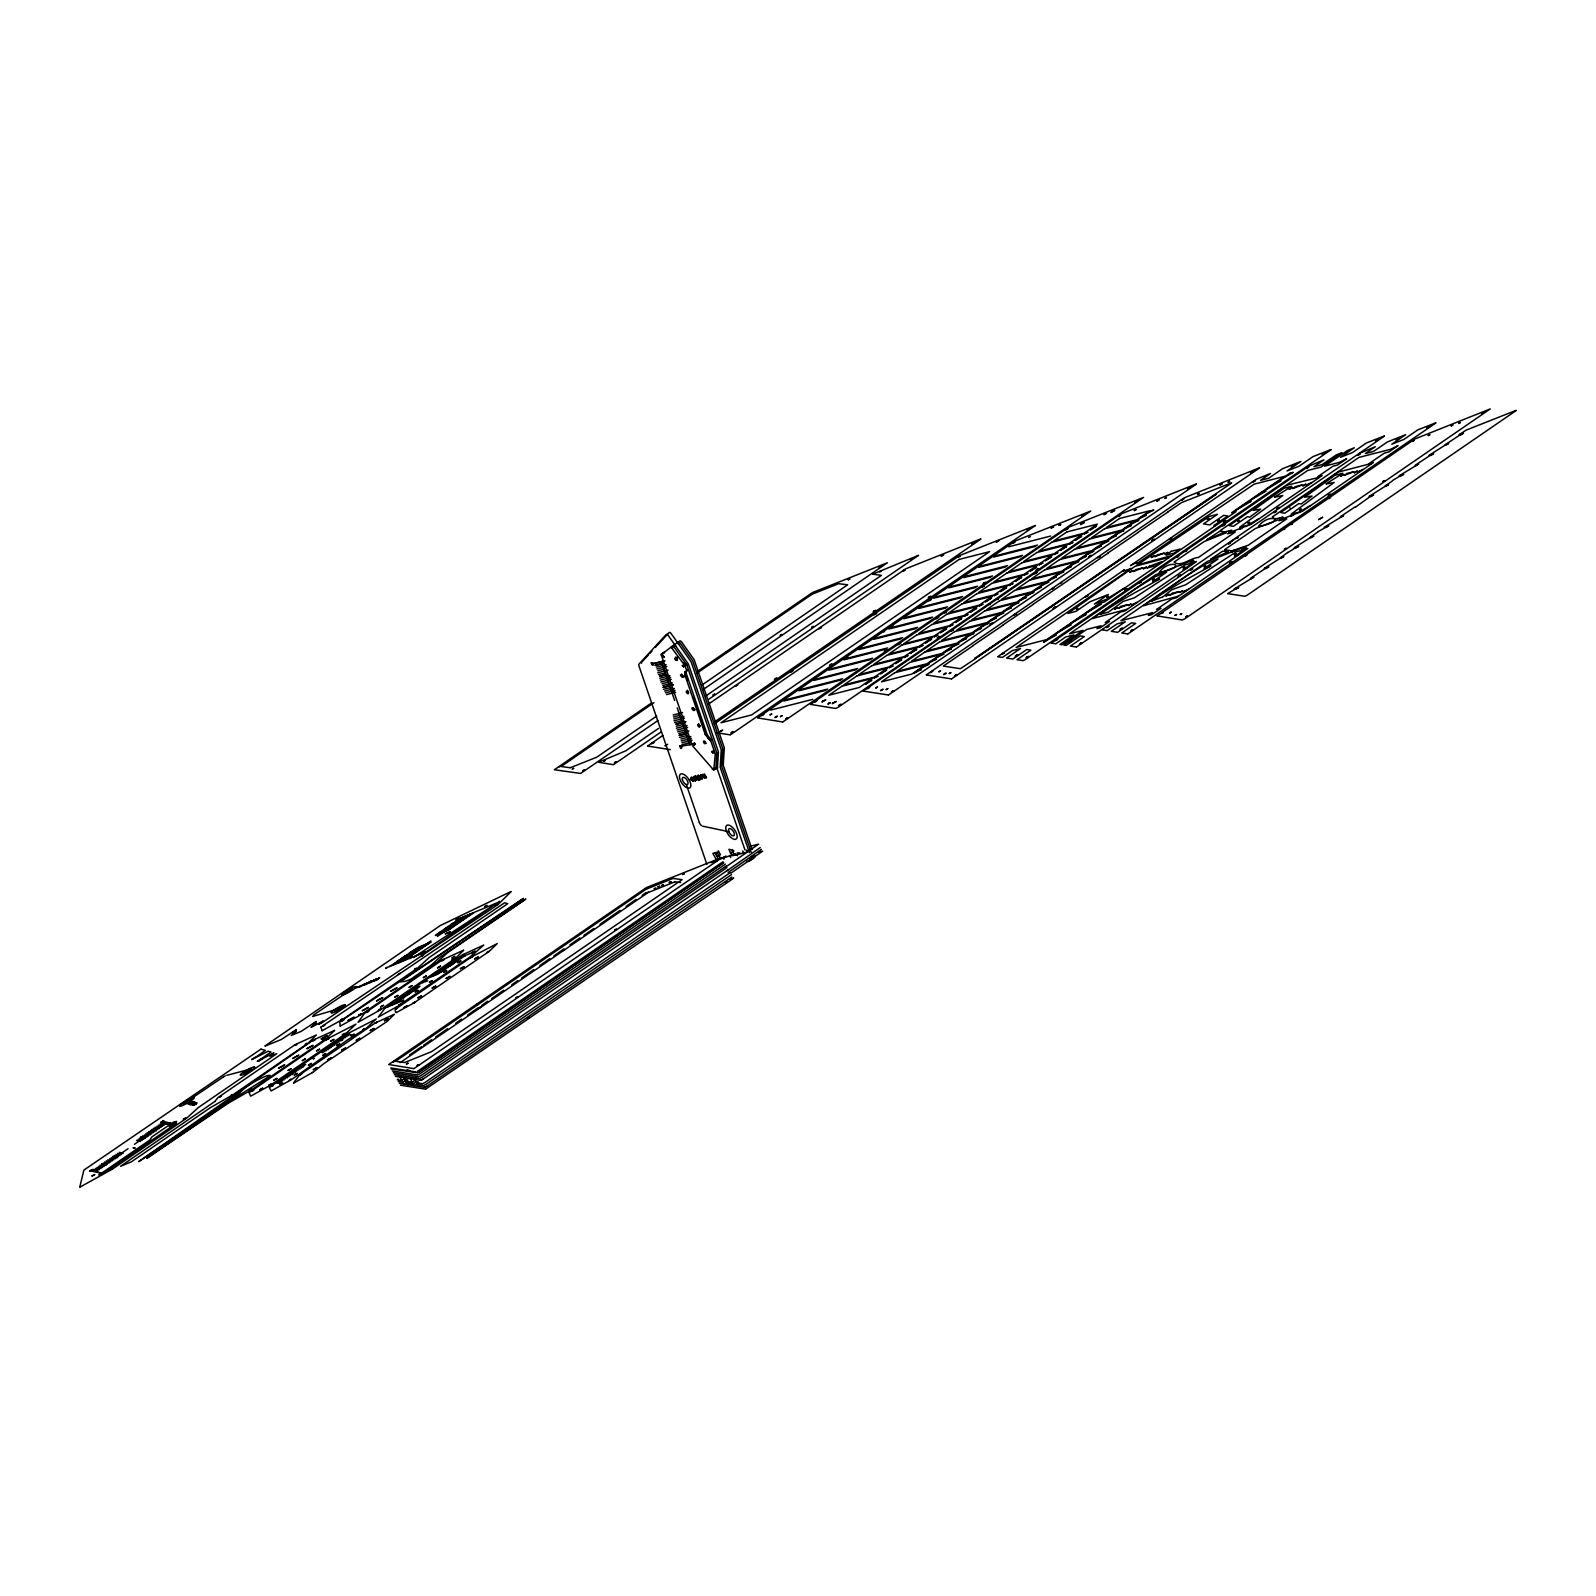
<?xml version="1.0" encoding="UTF-8"?>
<svg xmlns="http://www.w3.org/2000/svg" width="1596" height="1596" viewBox="0 0 1596 1596"><rect width="100%" height="100%" fill="white"/><g stroke="black" fill="none" stroke-linecap="round" stroke-linejoin="round"><path stroke-width="1.5" d="M651.906 663.218L652.964 664.754L652.106 663.158M715.247 754.25L713.791 770.13L692.704 746.05M718.4 752.095L717.362 768.933A2.095 0.998 55.5 0 0 717.502 769.731L744.973 849.97M714.13 768.494A2.095 0.998 55.5 0 0 715.846 768.434L716.863 753.172M676.564 658.968C672.036 655.358 677.223 665.332 677.522 657.073M714.29 769.631L712.315 769.212M686.779 670.938L684.923 671.956L684.903 675.008L705.173 734.26L710.858 741.103L715.168 753.711M976.054 658.29L960.453 668.704L943.336 666.091L973.161 645.662M1143.773 605.562L1188.142 574.939L1205.898 563.847L1217.987 559.039L1204.022 568.635L1210.985 565.862C1190.995 577.273 1170.367 587.528 1151.454 601.173L1162.307 597.084M1216.252 494.221L977.59 656.973L1216.212 494.142M79.8 1187.005L83.87 1170.107L260.926 1049.151M705.512 777.172L706.549 777.711L704.375 773.9L703.856 774.878M1190.257 562.889L1193.03 560.555M1241.628 549.762L1244.421 547.448M367 983.355L371.289 981.041L368.377 983.156M1277.738 519.977L1255.334 528.535L1224.691 549.623M697.871 776.773L698.23 774.998L700.405 778.808L698.011 775.696M700.724 775.137C702.519 773.462 705.153 782 700.564 775.058M92.688 1169.549L89.595 1171.304L92.628 1169.449M160.677 1122.427L163.829 1120.711L160.797 1122.507M675.826 646.141A2.095 0.998 55.5 0 0 673.831 645.043L661.203 654.639L692.066 744.913M403.469 1007.774L407.299 1005.699L403.569 1007.854M421.504 995.984L417.713 997.979L421.464 995.864M435.728 986.228L431.957 988.203L435.688 986.109M731.547 874.568L426.052 1084.302L423.519 1085.519L417.474 1084.582L419.209 1083.385M313.295 1069.639L317.105 1067.505L313.335 1069.719M341.763 1050.128L345.554 1047.974M345.554 1048.093L341.823 1050.208M359.778 1038.338L356.108 1040.452L359.778 1038.218M334.522 1030.437L313.095 1040.153L138.692 1161.649L239.999 1092.901C242.752 1087.475 268.567 1072.871 270.163 1075.684L232.198 1099.724L146.772 1158.337L228.188 1103.255L251.769 1089.689L326.362 1038.517L334.542 1030.398M394.232 1014.398L387.07 1021.48L323.968 1063.535L313.255 1072.133L293.604 1083.165M463.558 950.318L455.937 957.959M680.375 746.389L681.452 747.207M661.442 653.742L661.323 655.078M395.369 1076.342L420.506 1080.332L422.8 1079.315L727.796 870.079M399.339 1083.325L424.476 1087.315L426.79 1086.297L731.786 877.062M1253.698 577.273L1250.745 578.989M1268.72 566.959L1265.768 568.695M1283.683 556.705L1280.81 558.4M1313.668 536.136L1310.735 537.852M1328.65 525.862L1325.777 527.558M1388.52 484.825L1385.627 486.441M1403.602 474.411L1400.709 476.147M1418.585 464.157L1415.692 465.852M1433.567 453.882L1430.694 455.578M1448.55 443.588L1445.637 445.304M872.932 574.101L918.618 555.288M259.649 1089.849L262.622 1088.133M262.662 1088.273L259.709 1089.928M273.874 1080.093L276.846 1078.377M276.886 1078.497L273.933 1080.173M288.098 1070.318L291.071 1068.622M291.031 1068.861L288.218 1070.417M294.163 1074.906L297.215 1073.29L294.342 1074.986M302.322 1060.562L305.295 1058.846M305.355 1058.946L302.442 1060.642M308.387 1065.15L311.38 1063.435M316.547 1050.806L319.599 1049.17M311.42 1063.554L308.567 1065.21M330.771 1041.051L333.823 1039.415M325.644 1053.799L322.731 1055.475L325.604 1053.679M380.606 1006.857L383.658 1005.221L380.726 1006.936M394.83 997.081L397.823 995.385M397.883 995.465L394.95 997.181M409.075 987.326L412.047 985.61M412.107 985.71L409.254 987.405M423.299 977.57L426.272 975.854M426.312 975.994L423.419 977.65M429.364 982.158L432.416 980.523L429.543 982.218M437.523 967.814L440.496 966.099M440.556 966.179L437.643 967.894M443.588 972.383L446.561 970.687M446.621 970.807L443.708 972.463M454.76 956.463L451.868 958.139L454.72 956.343M457.892 962.707L460.785 960.912M460.845 961.051L457.932 962.707M475.069 951.276L472.077 952.832L475.029 951.156M648.475 892.004L647.178 892.663M733.422 855.416L734.918 854.299M1129.749 572.226L1132.801 570.61M1114.607 609.074L1117.639 607.458L1114.786 609.153M1151.295 557.443L1154.327 555.827L1151.474 557.523M1302.815 485.802L1305.787 484.087M1305.727 484.326L1302.935 485.882M1340.62 476.147L1343.652 474.531L1340.72 476.246M1354.186 472.695L1357.218 471.059M647.657 745.99L662.819 735.417M863.217 690.968L1121.03 513.952L1196.322 483.927M926.338 674.869L1184.152 497.852L1259.444 467.828M997.859 656.614L1124.202 569.892M1051.265 642.989L1308.939 466.052L1323.942 459.848L1313.947 466.69L1322.067 464.616L1336.012 455.06L1341.997 452.685L1321.029 467.069L1307.583 470.501L1221.06 530.012M1228.262 551.837L1210.825 559.378M1227.823 593.552L1235.583 588.904M1272.431 516.905L1358.954 457.394L1390.515 449.334L1398.036 445.623L1388.819 451.947L1384.41 453.084L1369.089 463.578L1373.518 462.461L1302.456 511.199L1280.87 519.478M693.562 780.803L691.567 777.392L691.607 779.028M973.181 645.462L1003.146 625.093M1003.166 624.894L1033.111 604.525M1033.131 604.325L1108.063 553.114M1108.083 552.914L1138.048 532.545M1138.048 532.346L1168.013 511.977M1168.033 511.777L1181.459 502.64L1231.533 482.83M1287.653 552.695L1295.533 547.767M1317.678 531.887L1328.61 525.742M1317.638 532.126L1310.316 537.273L1313.608 536.017M1392.63 480.436L1400.45 475.788M683.906 664.295L685.203 664.774M192.537 1104.771L193.874 1103.794M1229.359 532.426C1237.179 526.181 1223.254 535.318 1221.1 530.131M1274.765 497.134L1282.805 495.538L1239.693 527.318L1247.813 525.244L1259.084 518.6M1280.73 519.318C1288.431 513.174 1274.725 522.111 1272.491 517.024M1326.136 484.027L1334.176 482.431L1291.064 514.211L1299.184 512.136L1310.456 505.493M363.828 984.572L362.472 985.49M358.721 986.567L357.584 987.485L361.135 985.63M265.096 1045.879L440.257 925.58L510.86 891.585M391.279 1069.061L417.514 1072.731M249.116 1092.582L327.02 1039.016L356.008 1024.073L345.953 1033.47L270.961 1084.921L250.652 1096.173L249.096 1092.681M269.425 1087.395L347.31 1033.829L376.317 1018.906L366.222 1028.323L347.689 1039.794L291.31 1079.714L271.081 1090.946L269.385 1087.494M320.976 1027.046L504.595 902.777L507.688 903.675L429.204 957.52L417.753 967.974L343.14 1019.186L322.133 1030.717M214.862 1101.44L217.894 1097.649L295.041 1044.722L316.387 1034.966L308.267 1043.106L233.535 1094.377L209.994 1107.903L131.411 1161.828L120.558 1166.277L214.822 1101.499M293.504 1082.986L299.689 1074.846L375.26 1022.996L394.232 1014.298M364.447 1013.44L358.023 1022.318L380.666 1009.67L455.917 957.979M721.871 857.69L413.963 1068.602M725.382 864.134L419.808 1073.829L417.534 1074.926L392.337 1070.996M726.479 865.85L420.746 1075.704L418.551 1076.721L393.374 1072.811L394.112 1071.993M980.742 539.209L714.39 722.03M733.562 878.239L425.673 1089.11M1196.382 484.127L888.493 694.998M1159.334 572.326C1169.19 557.922 1190.776 566.281 1159.454 572.485M1231.593 483.029L974.777 658.33L976.014 658.21M1259.503 468.007L951.615 678.879M1207.075 539.568L1219.743 531.288M1210.706 559.218L1222.596 551.199L1228.222 551.697M1258.466 526.461C1268.261 512.256 1289.867 520.077 1258.586 526.62M1331.064 449.733L1025.29 659.607L1023.056 660.644L1017.011 659.707L1030.896 650.19L1026.767 649.512L1012.861 659.048L1006.577 658.071L1020.502 648.515L1012.403 650.57L1002.428 657.432L997.919 656.714M1384.43 436.127L1076.502 647.018M1435.802 423.02L1127.913 633.891M1516.14 410.571L1247.274 595.148L1244.92 596.286L1227.863 593.652M231.28 1094.976L233.076 1094.676M294.861 1045.36L296.776 1044.383L295.001 1045.44M271.5 1086.377L273.355 1085.3L271.599 1086.457M306.851 1043.465L305.215 1044.462L306.831 1043.365M323.05 1026.028L324.906 1024.971L323.19 1026.088M290.951 1079.395L289.255 1080.312L291.051 1079.155M340.726 1019.884L342.601 1018.807M299.849 1074.826L301.764 1073.849L299.988 1074.886M319.559 1049.23L316.666 1050.886M342.621 1018.926L340.886 1019.944M346.751 1034.727L348.606 1033.669L346.851 1034.807M398.302 974.398L400.157 973.321L398.362 974.478M387.07 1007.076L388.925 1006.019L387.13 1007.156M416.317 968.373L414.481 969.41L416.337 968.333M398.761 1005.061L400.616 1003.984M400.656 1004.103L471.199 956.184M413.105 1003.106L414.96 1002.049M414.92 1002.228L489.134 951.415M462.341 955.445L464.197 954.368M464.256 954.448L462.441 955.505M472.436 954.488L474.291 953.43M470.68 957.62L472.596 956.642L470.82 957.68M474.251 953.63L472.536 954.568M1132.781 570.65L1129.868 572.306M1180.641 564.705L1182.496 563.647M1182.536 563.767L1180.781 564.785M1230.277 531.009L1228.541 531.787L1230.317 530.969M1240.232 529.034L1241.947 527.997L1240.132 529.054M1357.159 471.159L1354.306 472.775M1287.753 552.376L1280.351 557.842L1283.643 556.585M196.547 1103.435L195.67 1103.993L196.807 1103.075M196.308 1103.714L193.056 1105.21L196.009 1103.335M510.939 891.805L498.112 904.473L321.414 1023.096L318.621 1024.233L323.29 1021.021L311.04 1027.325L316.128 1023.116L312.417 1024.652L316.267 1021.44L301.145 1031.395L291.23 1035.445L296.317 1031.235L292.607 1032.752L296.477 1029.54L281.335 1039.495L265.195 1046.038M390.781 1067.923L415.938 1071.953M191.181 1102.237L192.258 1101.779L188.168 1104.312L189.445 1104.093M193.355 1104.871L195.33 1103.634M572.106 769.172L573.842 768.314L572.864 768.614M333.764 1039.515L330.891 1041.131M582.859 770.728L584.615 769.87L583.019 770.808M642.35 709.781L644.026 708.824M603.727 761.212L605.303 760.155M605.363 760.275L603.847 761.192M614.38 762.689L616.136 761.831M726.04 652.365L727.736 651.387M727.676 651.607L726.16 652.445M713.073 694.958L714.769 694.001L713.193 695.058M848.214 579.727L849.97 578.869L848.374 579.807M406.441 1063.953L408.197 1063.096L406.561 1064.033M811.785 627.248L813.461 626.29M813.401 626.51L811.885 627.348M476.685 1004.562L478.381 1003.605M478.441 1003.704L476.805 1004.662M880.673 566.76L879.077 567.677L880.633 566.62M479.877 1007.754L478.102 1008.532L479.139 1007.874M879.735 571.687L881.491 570.829L879.895 571.767M562.031 946.388L560.615 947.206L562.071 946.169M516.027 997.879L517.583 996.822M517.623 996.961L516.067 997.859M563.867 950.139C567.039 948.104 559.937 951.376 563.986 950.059M780.444 716.544L782.12 715.587M782.18 715.686L780.544 716.644M527.618 1018.308L529.014 1017.43M529.333 1017.49L527.777 1018.388M883.605 631.856L884.483 631.557M892.902 625.752L892.364 626.151M616.335 929.251L614.6 930.069L616.355 929.211M713.312 862.359L714.988 861.401M714.928 861.621L713.412 862.458M875.725 687.896L877.481 687.038M886.119 689.572L887.795 688.614M887.735 688.834L886.279 689.652M1028.602 537.473L1030.338 536.615M725.522 882.807L726.699 881.91M949.241 673.472L950.997 672.614L949.341 673.552M1052.402 588.764L1053.859 588.046L1052.582 588.824M1060.283 583.378L1061.739 582.66M1134.277 510.521L1135.953 509.543M1135.913 509.762L1134.397 510.6M1166.457 497.593L1164.841 498.511L1166.417 497.453M1076.362 609.353L1077.938 608.295M1199.115 493.583L1197.399 494.401L1199.155 493.543M1229.578 481.473L1227.982 482.391L1229.538 481.334M1207.314 519.338L1209.07 518.481L1207.434 519.438M1152.512 579.927L1154.247 579.049M1177.329 556.884L1178.786 556.166L1177.509 556.944M1185.21 551.478L1186.666 550.78M1217.708 521.014L1219.384 520.057M1219.424 520.196L1217.828 521.114M1184.691 566.999L1183.075 567.917L1184.651 566.859M1237.678 521.473L1239.374 520.515M1239.414 520.655L1238.376 520.974M1161.449 613.383L1163.205 612.525L1161.549 613.482M1205.618 565.942L1204.042 566.879L1205.559 565.842M1228.701 543.777L1235.324 538.69M1230.137 543.099L1228.88 543.837M1169.668 612.884L1171.424 612.026L1169.788 612.984M1237.898 537.593L1236.681 538.451L1238.037 537.653M1174.915 615.338L1176.651 614.48L1175.015 615.418M1234.326 554.71L1236.082 553.852M1180.043 614.56L1181.798 613.702L1180.741 614.061M1187.344 615.936L1185.708 616.854L1187.424 616.036M1245.159 555.947L1246.895 555.089L1245.219 556.066M1299.443 510.042L1301.119 509.084M1301.159 509.204L1299.603 510.122M1283.942 529.653L1284.68 529.154M1291.084 524.466L1292.541 523.747L1291.264 524.525M1328.929 498.63L1330.605 497.673M1284.361 549.184L1286.057 548.206M1285.997 548.425L1284.541 549.263M1412.56 441.095L1414.315 440.237L1412.679 441.194M1428.201 435.509L1429.956 434.651L1428.28 435.608M1452.779 425.035L1451.143 425.992L1452.699 424.935M1458.664 423.399L1460.36 422.441L1458.824 423.479M1481.846 413.843L1483.442 412.785M1483.482 412.925L1481.886 413.843M648.555 654.839L641.692 662.28A2.095 0.998 55.5 0 0 641.552 663.158M649.692 653.602L651.966 651.128M655.397 647.397L669.083 632.535A2.095 0.998 55.5 0 1 671.138 633.572L690.769 661.283A2.095 0.998 55.5 0 1 691.287 662.3L721.093 749.382A2.095 0.998 55.5 0 1 721.232 750.18L720.215 766.978A2.095 0.998 55.5 0 0 720.355 767.776L749.382 852.603M364.486 1013.38L442.331 959.894L463.558 950.219M1392.45 480.855L1385.268 485.842L1388.56 484.605M90.373 1170.726L91.81 1169.908M162.972 1121.23C190.443 1128.272 155.231 1122.666 162.932 1121.27M135.381 1147.943L134.104 1148.462M458.092 918.777L456.855 919.256L458.91 918.179L455.877 920.014L496.017 903.296M1154.187 579.129L1152.611 580.006M489.194 951.356L497.254 943.595L471.658 956.862L396.007 1008.772C399.06 1008.173 392.516 1008.672 396.147 1012.562M471.319 956.124L483.807 945.032L462.321 954.927L385.235 1007.814L378.272 1017.091L400.536 1004.742M193.415 1104.871L195.131 1103.754M616.016 761.93L614.54 762.768M877.401 687.118L875.885 687.976M1122.646 571.149L1124.302 569.991M1235.962 553.972L1234.506 554.79M1318.635 519.518L1322.585 517.244M1322.585 517.383L1318.675 519.618M360.856 985.909L360.038 986.488M377.853 978.947L378.452 978.368M359.599 986.647L363.928 984.333M361.654 985.69L362.871 985.071M367.439 983.774L363.01 985.37L365.045 983.695M363.17 985.291L365.304 983.814M367.06 983.116L365.763 984.453M370.352 981.939L371.389 981.48L369.614 982.877L372.666 981.001M373.963 980.104L371.948 981.72L373.604 980.682M373.883 980.383L375 979.525L373.883 980.124M374.322 980.842L377.394 978.767L376.177 979.585M379.329 977.929L376.556 979.944L379.668 977.71L378.312 978.468M424.895 952.094L386.831 967.675C386.99 966.937 383.818 969.869 386.93 967.435M402.611 1001.071C406.681 997.879 397.843 1003.565 402.491 1000.812L384.955 1008.034M473.513 952.114L455.957 959.296M488.496 951.775L486.82 952.513L488.655 951.495M91.71 1170.147L102.224 1173.479L90.513 1170.826M479.857 1007.475L481.014 1006.737L479.598 1007.635M398.102 1078.976L397.304 1079.774L401.853 1080.492L405.584 1077.918M562.311 950.498L563.587 950.318M1319.274 477.304L1286.715 485.264L1229.319 525.643L1233.429 526.301L1247.414 516.725L1249.788 517.104L1260.68 509.164L1253.219 510.361L1284.022 488.236L1291.842 486.241L1274.965 496.835M335.579 1009.729C329.953 1015.674 352.377 1000.413 335.639 1009.689L312.577 1016.492M399.14 1080.771L398.322 1081.569L402.87 1082.288L406.621 1079.734M675.527 643.906L679.736 640.994A2.095 0.998 55.5 0 1 681.711 642.111L693.821 659.188A2.095 0.998 55.5 0 1 694.34 660.205L724.145 747.287A2.095 0.998 55.5 0 1 724.285 748.085L723.267 764.883A2.095 0.998 55.5 0 0 723.387 765.681L752.135 849.631M427.668 980.802L426.79 981.241M1167.753 558.301L1168.531 557.483L1135.155 566.261L1067.884 613.423L1076.003 611.348L1089.968 601.772L1108.322 594.47L1094.357 604.066L1106.447 599.258L1124.202 588.166M1370.505 464.296L1371.283 463.478L1338.106 472.137L1280.69 512.535L1284.82 513.194L1298.785 503.618L1301.159 503.997L1312.072 496.037L1304.59 497.254L1335.014 475.229L1342.835 473.234L1326.336 483.728M1103.435 629.163L1102.656 629.841L1107.185 630.679L1117.16 623.837L1125.28 621.762L1111.335 631.338L1117.639 632.315L1131.544 622.779L1135.674 623.438L1121.788 632.974L1127.754 633.911M195.949 1103.913L194.054 1104.991L194.991 1104.532M651.627 702.898L554.351 769.751L580.585 773.442L657.851 720.614M696.794 671.896L812.564 592.515L887.436 562.75L702.819 689.771M653.961 702.679L561.134 766.499L570.091 767.736M696.913 673.213L812.085 594.231L838.538 583.697L847.656 584.774L701.721 685.203M656.714 716.085L596.764 757.182L570.351 767.696M658.51 728.434L625.832 750.798L598.66 762.25L613.383 764.703M706.09 695.776L881.411 575.358L873.012 574.221M613.762 764.444L661.343 731.806M708.923 699.168L918.279 555.528M707.986 704.435L905.59 568.874L980.762 538.929M666.19 744.674L664.973 745.831L667.707 744.275M714.41 723.786L959.575 555.568L1035.505 525.443M190.622 1099.824L183.221 1103.993L223.221 1077.041M313.295 1015.196L352.576 988.702L345.853 992.892M355.09 988.263L357.704 987.166M161.256 1122.886L165.705 1124.222M390.142 965.839L406.042 959.316M93.566 1169.429L97.915 1170.726M95.461 1168.432L99.531 1169.609M96.957 1167.394L101.107 1168.531M99.93 1165.18L104.259 1166.377M104.698 1161.948L108.987 1163.125M106.274 1160.871L110.563 1162.048M107.79 1159.773L112.079 1161.01M109.625 1158.716L113.715 1159.893M114.154 1155.464L118.423 1156.641M139.55 1138.108L143.72 1139.305M142.523 1135.893L146.852 1137.15M144.278 1134.916L148.428 1136.053M145.815 1133.778L149.964 1135.015M147.131 1132.661L151.58 1133.898M148.747 1131.604L153.156 1132.821M150.323 1130.527L154.732 1131.744M153.515 1128.332L157.884 1129.589M155.012 1127.275L159.46 1128.492M156.887 1126.277L161.036 1127.414M158.343 1125.16L162.612 1126.337M159.979 1124.063L164.189 1125.26M392.816 964.323L407.559 958.278M394.312 963.266L409.194 957.161M396.387 961.969L410.771 956.084M396.885 961.331L412.287 955.026M398.561 960.194L413.923 953.909M400.875 958.817L415.499 952.832M401.673 958.079L417.075 951.755M403.329 956.942L418.631 950.677M404.666 955.964L420.207 949.6M406.98 954.588L421.783 948.523M408.895 953.351L423.319 947.465M409.613 952.652L424.935 946.348M411.189 951.555L426.511 945.271M413.424 950.219L428.027 944.234M438.441 932.982L453.364 926.857M440.057 931.865L454.9 925.8M443.688 929.53L458.092 923.605M444.526 928.752L459.608 922.568M446.262 927.595L461.184 921.49M447.838 926.518L462.82 920.373M451.01 924.323L465.912 918.239M452.486 923.286L467.528 917.121M456.257 920.872L470.68 914.967M457.853 919.795L472.256 913.89M458.331 919.156L473.793 912.852M98.673 1166.337L102.643 1167.474M103.361 1163.045L107.411 1164.202M111.241 1157.698L115.291 1158.816M115.91 1154.447L119.999 1155.564M117.585 1153.389L121.535 1154.526M119.361 1152.312L123.151 1153.409M136.598 1140.382L140.508 1141.499M138.074 1139.225L142.144 1140.382M415.339 949.002L429.663 943.116M417.454 947.685L431.239 942.039M435.309 935.555L448.636 930.089M437.583 933.76L451.748 927.974M442.391 930.488L456.456 924.722M450.132 925.141L464.336 919.316M455.079 921.81L469.064 916.084M730.669 734.619L1035.186 525.683M94.822 1171.444L128.039 1148.701M134.403 1144.332L166.004 1122.646M399.239 962.568L430.86 940.882M470.581 913.69L437.424 936.433M280.198 1080.312L282.512 1080.971M281.714 1079.255L284.068 1079.933M283.35 1078.158L285.564 1078.776M284.926 1077.061L287.4 1077.819M286.442 1076.023L288.996 1076.702M288.078 1074.906L290.352 1075.564M291.17 1072.791L293.704 1073.45M292.786 1071.674L295.32 1072.392M294.322 1070.617L296.696 1071.255M295.898 1069.539L298.193 1070.158M297.514 1068.422L299.988 1069.14M299.05 1067.385L301.564 1068.063M302.243 1065.19L304.437 1065.809M303.759 1064.133L305.794 1064.732M321.175 1052.203L323.09 1052.742M322.751 1051.126L324.866 1051.684M324.327 1050.028L326.542 1050.627M325.903 1048.951L328.297 1049.589M327.479 1047.874L329.873 1048.512M330.611 1045.719L332.886 1046.318M332.187 1044.642L334.661 1045.3M333.823 1043.525L336.197 1044.203M335.34 1042.467L337.773 1043.126M336.916 1041.39L339.09 1042.008M338.551 1040.273L340.926 1040.971M341.644 1038.158L343.739 1038.757M343.26 1037.041L345.494 1037.679M391.279 1004.103L399.14 1000.892M392.915 1002.986L400.297 999.954M394.431 1001.929L402.95 998.438M396.007 1000.852L404.426 997.4M397.623 999.734L405.204 996.662M399.16 998.697L407.539 995.246M400.736 997.62L409.055 994.208M402.312 996.542L410.81 993.051M403.868 995.445L411.688 992.233M405.444 994.368L412.985 991.276M407.02 993.291L415.319 989.899M408.596 992.213L416.935 988.782M410.172 991.136L417.813 988.004M411.748 990.059L419.03 987.066M413.384 988.941L420.067 986.208M430.74 977.031L437.922 974.079M432.356 975.914L439.997 972.802M435.449 973.779L444.187 970.208M437.085 972.682L445.723 969.151M438.601 971.625L446.481 968.413M440.177 970.548L448.336 967.216M441.813 969.43L450.71 965.78M443.329 968.393L452.107 964.782M444.905 967.316L453.643 963.725M446.521 966.198L454.561 962.907M448.057 965.141L456.855 961.53M449.633 964.064L458.551 960.413M451.249 962.947L459.03 959.775M452.785 961.909L461.084 958.498M454.341 960.832L462.521 957.48M455.977 959.715L465.174 955.964M345.015 1036.004L347.01 1036.622M347.17 1035.146L348.926 1035.605M390.98 1005.081L396.985 1002.627M409.534 1054.976L421.563 1046.737M423.558 1045.36L431.519 1039.734M435.588 1037.101L447.558 1028.722M455.638 1023.335L461.583 1019.106M467.668 1015.096L477.623 1008.093M481.713 1005.46L487.658 1001.211M491.728 998.577L503.698 990.218M511.777 984.832L517.722 980.582M521.812 977.949L533.762 969.57M539.847 965.56L549.802 958.578M553.892 955.944L563.847 948.942M569.932 944.932L579.887 937.929M583.956 935.296L593.991 928.433M599.996 924.303L619.986 910.418M626.071 906.408L636.026 899.426M642.111 895.416L646.041 892.543M400.157 1062.637L647.836 892.703L674.809 881.85M710.878 862.698L717.502 859.665M401.175 1076.263L399.938 1077.12L403.908 1084.103L407.658 1081.529M751.337 848.493L745.811 852.444L734.36 855.356L731.866 849.97L728.973 849.291L730.529 853.062L733.881 850.987M732.963 854.498L730.13 856.434L730.729 857.511M723.028 861.72L418.471 1070.677M717.242 861.102L712.853 853.401L717.083 852.324L720.794 858.828L735.517 853.84M407.738 1079.953L406.002 1081.15L412.287 1082.128L415.778 1079.734M419.269 1071.973L723.786 862.618L419.07 1071.854M412.107 1077.559L410.372 1078.756L414.361 1085.739L417.833 1083.345M739.766 852.763L736.913 854.718L737.512 855.775M416.257 1078.218L414.521 1079.395L418.511 1086.377M409.793 1083.564L408.057 1084.741L404.087 1077.779M725.183 867.346L758.659 844.184L750.459 846.179M416.795 1081.549L413.324 1083.923L407.02 1082.946M418.172 1081.589L416.436 1082.766L422.481 1083.704L425.015 1082.487L730.13 872.693M727.118 870.718L760.275 847.536M728.135 872.533L761.472 849.311M749.442 859.187L751.656 857.67M752.394 857.172L754.589 855.655M730.988 873.092L762.649 851.167L758.379 852.144M753.891 854.818L754.788 857.391L748.883 861.441L746.748 861.241M1162.686 597.004L1171.943 589.662L1185.748 584.735L1236.341 551.757L1244.461 549.682L1234.486 556.525L1238.257 555.029M1324.181 527.279L1343.652 515.528L1340.76 517.284M1250.366 578.39L1265.548 568.336M1340.301 516.705L1355.483 506.65M1415.233 465.274L1430.435 455.219M245.604 1071.455L243.829 1073.19L251.151 1068.921L226.792 1075.325M990.378 604.445L989.7 604.545M1171.604 555.647L1137.19 564.944L1209.329 516.386L1217.449 514.311L1203.484 523.887L1209.728 524.904L1223.713 515.328L1227.823 515.987L1213.858 525.563L1215.155 525.782M1126.816 609.353L1092.482 618.51L1136.771 588.046L1154.507 576.954L1166.616 572.146L1152.651 581.742L1159.614 578.969C1139.763 590.36 1119.155 600.395 1100.442 614.201L1108.262 612.206L1123.285 601.373L1134.377 597.842L1184.97 564.864L1193.09 562.79L1183.115 569.632L1186.885 568.136M1360.071 453.084L1375.313 446.74L1365.338 453.583L1373.438 451.508L1387.383 441.952L1405.717 434.671L1391.812 444.207L1403.901 439.419L1417.787 429.883L1435.742 422.82M1228.202 543.578L1230.077 542.979M725.382 882.568L726.599 881.93M1178.207 596.226L1143.873 605.622M423.1 1079.135L420.566 1080.332M427.09 1086.098L424.556 1087.315M312.098 1072.352L312.676 1072.492M559.238 766.778L559.697 766.858M735.417 854.638L733.482 855.496M417.933 1071.016L417.494 1071.275M252.607 1058.846L254.981 1057.43M252.826 1058.906L251.609 1059.644L268.228 1051.225L271.041 1052.043L260.826 1059.106M255.2 1057.49L265.415 1050.427L261.006 1049.151M260.627 1059.046L257.235 1061.26L259.151 1060.742M261.525 1059.305L273.854 1052.841L269.844 1056.233L276.806 1053.699L198.323 1107.544L186.872 1117.998L112.199 1169.23L80.039 1187.065M259.37 1060.801L261.744 1059.365M193.695 1101.858L189.824 1103.514M190.443 1104.472L194.532 1102.098M195.011 1102.237L189.665 1104.751L193.695 1102.018M194.552 1102.257L191.081 1104.811L194.253 1103.335M193.535 1104.412L194.493 1103.814M194.213 1103.814L196.667 1102.696L192.897 1104.971M352.497 1035.106L347.549 1033.689M418.471 1072.233L417.613 1072.692M223.699 1076.741L225.355 1075.864M399.918 1004.642L398.86 1005.121M1289.927 507.747L1289.947 508.107M644.964 889.092L644.904 889.511M369.693 981.899L365.125 983.954M375.399 979.505L376.516 978.887L373.464 981.101L375.18 980.503M376.656 979.784L375.559 980.223M358.841 987.126L358.342 987.345M314.213 1058.308L313.315 1059.046M449.075 932.303L450.391 931.585L449.354 932.423M1433.527 453.763L1429.098 455.279L1445.417 444.945M1370.685 496.715L1373.617 494.999L1369.149 496.416L1385.468 486.082M1310.515 537.493L1294.216 547.827L1298.685 546.391L1295.753 548.126M1280.551 558.061L1264.232 568.395L1268.64 566.879M1235.743 589.283L1238.715 587.547L1234.247 588.964L1253.658 577.154M1133.28 563.967L1130.487 565.642L1256.112 479.339L1270.536 473.473L1260.561 480.316L1268.68 478.241L1282.605 468.685L1300.94 461.404L1287.034 470.96L1299.124 466.152L1313.009 456.616L1330.984 449.553M370.89 981.5L373.205 980.562M373.983 980.323L373.564 980.642M364.187 984.712L366.063 983.595M360.117 986.747L361.833 985.769M422.501 982.817L426.411 981.161M1186.566 550.7L1185.389 551.538M663.397 884.763L661.522 885.501L663.457 884.882M670.938 881.77L669.063 882.508L671.018 881.89M654.041 888.613L655.916 887.875M730.25 879.276L733.502 878.039M1126.816 570.211L1131.045 568.455L1016.153 647.437L1046.677 639.637L1099.784 603.228L1104.193 602.091L1236.042 511.638L1231.633 512.755L1284.72 476.326L1254.197 484.127L1136.552 563.807M726.958 867.586L421.883 1077.44L419.549 1078.537L394.411 1074.607M189.385 1104.173L191.879 1101.839M672.874 878.478L645.901 889.331L395.489 1061.28L404.446 1062.517M413.204 1003.186L414.84 1002.428L396.307 1012.602M404.746 1062.477L431.638 1051.624L682.091 879.655L673.113 878.438M1384.37 435.927L1366.415 442.99L1352.53 452.526L1340.421 457.334L1354.326 447.778L1347.383 450.551L1324.64 466.152L1339.144 462.441L1346.665 458.73L1337.448 465.074L1333.039 466.192L1317.717 476.705L1322.126 475.568L1251.084 524.306L1229.499 532.585M1516.08 410.372L1466.106 430.142L1459.083 434.711L1463.492 433.194L1460.619 435.01M721.791 857.531L646.5 887.556L388.706 1064.532L413.803 1068.602M1418.525 464.037L1399.133 475.847L1403.542 474.331M782.758 721.971L1090.726 511.059L1015.475 540.845L757.561 717.901L782.658 721.971M1008.752 546.77L1050.747 536.037M1460.4 434.651L1445.218 444.725L1448.51 443.469M995.525 555.827L1037.54 545.094M993.749 557.044L1035.764 546.331M980.543 566.101L1022.557 555.388M978.767 567.318L1020.782 556.605M1311.713 482.491L1306.306 485.104L1308.88 484.446M1363.084 469.384L1357.677 471.997L1360.251 471.339M965.56 576.395L1007.555 565.662M963.785 577.612L1005.779 566.899M950.558 586.67L992.572 575.957M948.782 587.887L990.797 577.173M664.694 660.724L652.844 663.756L664.814 660.944M662.699 663.437L654.939 665.432L662.719 663.497M656.335 667.128L666.17 664.634M935.575 596.964L977.59 586.231M666.809 666.47L656.914 668.983M933.8 598.181L975.814 587.448M664.614 669.023L657.851 670.759M657.751 672.774L668.066 670.14M920.593 607.238L962.607 596.525M658.45 674.609L665.871 672.714M918.817 608.455L960.812 597.742M669.961 675.667L659.727 678.28M660.365 680.115L670.579 677.522M905.61 617.532L947.605 606.799M903.815 618.749L945.83 608.016M660.884 681.991L671.218 679.357M669.023 681.911L662.021 683.706M1133.34 563.947L1137.409 562.909M662.839 685.502L672.475 683.028M890.608 627.807L932.623 617.093M888.832 629.024L930.847 618.31M1122.666 571.268L1126.756 570.231M663.557 689.312L670.919 687.437M664.614 691.048L674.37 688.554M875.625 638.101L917.64 627.368M873.85 639.318L915.845 628.585M665.492 692.824L674.988 690.39M666.49 694.579L675.627 692.245M1193.07 560.136L1155.644 574.76L1069.539 633.812L1082.986 630.38L1062.018 644.764L1059.963 644.445L1073.909 634.889L1065.789 636.944L1055.814 643.806L1051.325 643.088M1244.461 547.009L1207.294 561.473L1120.911 620.704L1152.472 612.645L1148.322 615.497L1151.714 614.62L1160.95 608.295L1156.541 609.433L1171.843 598.919L1176.252 597.802L1247.813 548.485L1241.888 549.882M860.643 648.375L902.638 637.662M858.867 649.592L900.862 638.879M674.649 700.464L661.362 661.702M845.641 658.649L887.655 647.936M843.865 659.886L885.88 649.153M677.183 707.906L689.971 744.833M830.658 668.943L872.673 658.23M828.883 670.16L870.897 659.447M673.173 714.988L682.589 712.594M815.676 679.218L857.67 668.505M813.9 680.455L855.895 669.721M680.395 715.148L673.452 716.923M683.846 716.285L673.831 718.838M1137.09 602.31L1131.664 604.904L1134.237 604.246M1188.461 589.183L1183.035 591.797L1185.609 591.138M674.031 720.794L684.485 718.12M800.673 689.512L842.688 678.779M798.898 690.729L840.912 680.016M674.649 722.629L682.29 720.674M676.265 726.22L683.547 724.365M785.691 699.786L827.706 689.073M676.385 728.195L686.998 725.482M783.915 701.003L825.93 690.29M677.143 730.01L687.637 727.317M685.442 729.891L677.761 731.846M688.893 731.008L678.879 733.562M770.708 710.08L812.723 699.347M686.679 733.502L678.978 735.477L686.699 733.562M679.557 737.392L687.337 735.417M690.789 736.534L680.933 739.048M681.253 740.963L691.407 738.369M692.046 740.205L681.931 742.798M681.811 744.813L689.851 742.778M693.282 744.115L680.514 746.33M694.46 776.514L695.856 776.155M693.701 777.272L695.517 780.983L694.938 779.965M696.275 777.491L695.916 776.035L694.34 776.434L696.295 779.846L697.871 779.447L696.574 778.01M699.627 776.893L702.14 779.287L701.083 776.534M700.145 776.893L699.128 776.135L700.684 776.753M691.188 779.486L689.432 779.925M694.4 779.207L693.781 777.93M695.397 780.883L695.078 779.706M694.819 779.865L693.602 777.092M696.295 779.726L697.691 779.367M704.435 778.05L705.971 777.87M704.794 777.591L702.28 774.439L704.155 774.678M718.499 852.164C713.611 852.523 717.542 859.426 719.876 854.558M730.529 853.062L732.664 855.795M723.646 856.872L726.18 856.214L723.347 858.169L723.946 859.246M738.489 853.082L737.013 853.062M718.459 859.426L715.387 852.763M751.058 858.349L752.933 857.87M750.479 859.147L753.252 858.449L752.374 855.855M1207.214 539.727L1224.671 532.146L1219.803 531.288M1278.895 520.695L1286.755 518.82L1248.371 545.154L1231.972 550.879L1224.731 549.782M1227.524 533.802L1235.384 531.887L1198.556 557.363C1189.479 558.301 1180.661 567.577 1174.097 562.071L1203.963 541.662L1226.446 532.705M188.607 1103.674L191.301 1101.599M1190.516 562.989L1196.441 561.612L1124.881 610.909L1120.472 612.026L1105.15 622.54L1109.579 621.403L1100.342 627.727L1096.951 628.605L1101.1 625.752L1086.617 629.462L1063.874 645.063L1066.268 645.422L1080.173 635.886L1084.283 636.565L1070.417 646.081L1076.382 647.018M1355.702 507.009L1370.465 496.356M686.579 671.098L684.784 672.235L685.043 675.447M675.048 881.81L680.594 882.508M340.227 1026.088L361.295 1014.557L435.908 963.346L447.299 952.912L525.822 899.047L439.618 957.42L431.479 964.962L410.99 979.066C405.125 981.54 405.803 981.4 400.337 981.779L523.528 898.388L339.808 1021.819L340.187 1026.048M926.398 674.968L951.455 678.899M863.276 691.088L888.334 694.998M716.305 732.684L730.27 734.878M647.697 746.09L670.32 749.641M407.499 1070.158L409.534 1070.477M406.641 1070.298L409.713 1070.776M400.436 1085.2L425.514 1089.13M702.719 826.189L728.893 831.716M312.537 1058.248L313.814 1058.447M276.587 1082.367L281.574 1083.784L276.387 1082.487M195.011 1102.397L192.398 1104.412M133.406 1147.803L134.483 1148.123M133.206 1147.943L134.283 1148.242M692.026 777.551L692.844 778.708M683.826 663.477L685.043 664.056M694.519 709.482L694.12 708.963M710.42 740.604L705.173 734.26M714.15 752.075L713.013 750.599M705.193 742.02C700.764 738.15 706.23 748.005 705.013 741.522M697.532 777.791L699.507 779.746M682.31 675.347C677.582 672.515 683.906 680.614 682.509 675.427M692.026 780.145L693.123 780.863L691.966 779.646M687.657 690.789C690.569 698.489 682.609 688.475 688.435 692.345M693.562 708.724C688.594 705.651 696.175 714.868 693.442 707.826M694.958 743.836L694.859 743.477A2.095 0.998 55.5 0 0 695.078 744.155M672.674 648.315L671.058 647.118L684.864 665.512L686.759 670.679M699.706 725.462C694.24 721.671 701.482 731.507 699.148 724.803M693.083 778.449L693.801 780.165M718.3 751.437L688.355 663.996L668.285 635.527A2.095 0.998 55.5 0 0 666.23 634.49L638.859 664.235A2.095 0.998 55.5 0 0 638.819 665.512L706.868 864.354M674.19 647.258L686.4 664.275A2.095 0.998 55.5 0 1 686.918 665.293L716.624 752.454A2.095 0.998 55.5 0 1 716.764 753.252M683.846 662.619L685.263 664.415M684.764 665.392L685.302 666.41M694.719 743.457L694.819 743.656A2.095 0.998 55.5 0 0 695.078 744.394L694.18 742.739M697.931 775.995L700.105 779.806L697.711 778.05C701.143 784.614 693.282 772.025 699.048 778.828L697.711 776.693M696.674 776.973L698.749 779.945M695.258 777.092L696.315 778.948M732.684 849.91L733.382 851.107M718.24 850.808L720.514 854.798M409.913 1081.749L410.93 1083.564M408.057 1081.47L409.075 1083.265M712.434 740.225L711.876 739.527A6.344 3.032 55.5 0 1 706.709 733.222L686.579 674.39A6.344 3.032 55.5 0 1 688.095 670.061L688.295 669.682M699.647 726.08L699.706 726.22A2.195 1.037 55.5 0 1 698.629 723.706A2.195 1.037 55.5 0 0 699.786 725.881M751.197 852.444L721.871 766.738A2.095 0.998 55.5 0 1 721.731 765.94L722.749 749.142A2.095 0.998 55.5 0 0 722.629 748.344L692.824 661.243A2.095 0.998 55.5 0 0 692.285 660.245L680.195 643.148A2.095 0.998 55.5 0 0 678.2 642.051M750.659 856.932L751.736 859.486L749.601 859.286M746.409 849.99L747.088 851.985M685.422 674.111L687.417 679.956M693.422 697.492L697.332 709.262M698.09 711.158L700.664 719.018M701.422 720.893L705.332 732.664M742.778 850.907L743.477 852.902M686.36 784.594L699.387 822.578M320.936 1027.166L322.033 1030.677M254.662 1067.126A8.239 1.237 -29.7 0 1 248.118 1072.113A8.239 1.237 -29.7 0 1 240.457 1075.225M240.298 1074.986A8.239 1.237 -29.7 0 1 244.308 1071.514A8.239 1.237 -29.7 0 1 251.709 1067.564M252.687 1067.185A8.239 1.237 -29.7 0 1 254.502 1066.866M194.094 1097.988A8.239 1.237 -29.7 0 1 187.55 1102.996A8.239 1.237 -29.7 0 1 179.889 1106.088M179.73 1105.848A8.239 1.237 -29.7 0 1 184.338 1101.998A8.239 1.237 -29.7 0 1 192.119 1098.048M192.936 1097.809A8.239 1.237 -29.7 0 1 193.934 1097.729M345.155 1005.041A8.299 1.257 -29.7 0 1 339.589 1009.47A8.299 1.257 -29.7 0 1 331.569 1013.201M330.931 1012.482A8.299 1.257 -29.7 0 1 338.093 1007.455A8.299 1.257 -29.7 0 1 344.995 1004.782M356.108 986.847A8.299 1.257 -29.7 0 1 350.901 991.056A8.299 1.257 -29.7 0 1 342.921 994.907M341.644 994.747A8.299 1.257 -29.7 0 1 348.227 989.72A8.299 1.257 -29.7 0 1 355.948 986.567M731.926 838.299A8.299 3.95 55.5 0 1 726.14 826.05A8.299 3.95 55.5 0 1 735.716 831.636A8.299 3.95 55.5 0 1 732.943 838.898M686.639 787.666A8.299 3.95 55.5 0 1 679.537 775.596A8.299 3.95 55.5 0 1 688.654 779.127A8.299 3.95 55.5 0 1 687.617 788.045M701.542 825.651A3.531 1.676 55.5 0 1 699.347 822.558M676.684 643.088A2.095 0.998 55.5 0 1 678.659 644.205M664.475 652.924A2.095 0.998 55.5 0 1 664.594 651.567M717.462 767.317A2.095 0.998 55.5 0 1 717.083 767.935M662.939 653.961A2.095 0.998 55.5 0 1 663.058 652.624M715.946 768.374A2.095 0.998 55.5 0 1 714.23 768.414M672.315 646.081A2.095 0.998 55.5 0 1 674.29 647.198M708.444 738.549A6.344 3.032 55.5 0 1 707.666 737.571M706.11 734.539A6.344 3.032 55.5 0 0 707.008 736.534A6.344 3.032 55.5 0 1 706.39 735.576M706.29 743.277A2.195 1.037 55.5 0 1 704.594 741.402M693.223 707.886A2.195 1.037 55.5 0 0 694.998 709.941A2.195 1.037 55.5 0 1 693.063 707.786M688.694 692.903A2.195 1.037 55.5 0 1 687.337 690.23M683.886 676.764A2.195 1.037 55.5 0 1 681.711 674.25M677.522 659.946A2.195 1.037 55.5 0 1 675.926 656.774M708.345 738.609A6.344 3.032 55.5 0 1 707.567 737.631M683.906 676.844A2.195 1.037 55.5 0 1 681.612 674.33M686.3 664.355A2.095 0.998 55.5 0 1 686.819 665.352M651.228 662.879C653.143 668.924 654.579 661.462 651.248 662.779M679.677 746.07C681.572 752.095 683.108 744.674 679.677 746.07M662.879 655.756L664.315 657.353L662.879 655.756M682.33 665.452L683.746 667.048L682.35 665.392M693.003 743.756L694.42 745.352L693.043 743.616M711.816 751.616L713.232 753.212L711.836 751.556M348.127 1020.462L354.212 1017.171L348.187 1020.383M362.352 1010.707L368.437 1007.395L362.412 1010.607M376.576 1000.951L382.621 997.6L376.576 1000.951M390.801 991.176L396.885 987.884L390.801 991.176M446.182 978.448L449.972 976.413L446.182 978.448M460.406 968.692L464.197 966.657L460.446 968.632M474.63 958.937L478.421 956.902L474.67 958.877M278.542 1068.223L284.607 1064.911L278.542 1068.223M292.766 1058.447L298.831 1055.156L292.826 1058.367M306.991 1048.692L313.055 1045.38L307.05 1048.592M321.215 1038.936L327.28 1035.624L321.275 1038.836M327.559 1059.844L331.35 1057.809L327.559 1059.844M370.232 1030.557L374.003 1028.462L370.232 1030.557M384.456 1020.802L388.227 1018.707L384.496 1020.742M279.958 1084.622L282.991 1083.046L279.998 1084.562M336.876 1045.58L339.888 1044.003L336.916 1045.52M351.1 1035.824L354.113 1034.248L351.1 1035.824M415.16 991.874L418.172 990.278L415.199 991.814M1143.354 568.715L1146.367 567.139L1143.354 568.715M1128.192 605.562L1131.225 603.986L1128.292 605.463M1164.88 553.952L1167.913 552.356L1164.92 553.892M1165.998 595.926L1169.03 594.35L1165.998 595.926M1179.564 592.455L1182.596 590.879L1179.604 592.415M1289.269 489.214L1292.281 487.638L1289.309 489.174M810.509 704.395L835.606 708.464L838 707.367L1143.594 497.393L1068.422 527.318L810.509 704.395M1157.16 615.916L1182.277 619.986L1184.671 618.909L1490.265 408.915L1414.954 438.94L1157.2 615.876M99.052 1174.915L102.443 1174.058L176.617 1123.165L169.296 1126.437L176.617 1121.409L173.226 1122.267L151.879 1136.911L149.844 1140.063L99.052 1174.915M421.603 953.61L424.995 952.752L499.508 901.341L413.464 957.44L424.855 951.396L421.603 953.61M219.63 1096.971L221.525 1096.013L219.709 1096.891M362.891 1029.639L364.786 1028.682L362.93 1029.6M375.14 1023.156L377.035 1022.198L375.18 1023.116M1192.292 561.712L1193.988 560.954L1192.372 561.632M92.029 1175.933L94.663 1174.636L92.029 1175.933M109.725 1169.788L112.358 1168.491L109.725 1169.788M167.301 1124.302L169.934 1123.005L167.301 1124.302M183.4 1119.235L186.034 1117.938L183.4 1119.235M251.071 1091.445L253.704 1090.128L251.071 1091.445M268.766 1085.28L271.4 1083.983L268.766 1085.28M341.045 1021.28L343.679 1019.984L341.045 1021.28M326.322 1039.794L328.956 1038.497L326.322 1039.794M342.442 1034.727L345.075 1033.43L342.442 1034.727M358.741 1015.136L361.374 1013.839L358.741 1015.136M416.317 969.65L418.95 968.353L416.317 969.65M432.436 964.583L435.07 963.286L432.436 964.583M809.79 594.889L811.506 594.071L809.79 594.889M780.284 635.268L782 634.43L780.384 635.188M393.015 1061.958L394.731 1061.14L393.015 1061.958M417.234 1065.47L418.97 1064.652L417.234 1065.47M910.518 559.498L912.234 558.68L910.518 559.498M770.09 714.828L771.806 714.01L770.17 714.749M682.589 874.468L684.325 873.65L682.589 874.468M1059.086 525.343L1060.801 524.525L1059.126 525.303M997.181 599.458L998.617 598.759L997.261 599.378M938.887 671.756L940.603 670.938L938.927 671.716M1106.746 597.123L1108.462 596.305L1106.846 597.044M1248.092 523.109L1249.828 522.291L1248.152 523.069M1383.094 481.433L1384.829 480.596L1383.094 481.433M822.798 701.203L821.94 702.021L825.81 699.826L822.798 701.203M833.172 702.878L832.314 703.696L836.184 701.502L833.172 702.878M1081.35 523.807L1080.472 524.645L1084.362 522.451L1081.35 523.807M1111.794 511.718L1110.936 512.535L1114.806 510.341L1111.794 511.718M238.043 1091.943C235.53 1094.477 243.47 1089.011 238.043 1091.943M249.734 1089.928C247.22 1092.442 255.161 1086.996 249.734 1089.928M409.913 957.839C407.379 960.373 415.319 954.907 409.913 957.839M313.315 1040.313C310.801 1042.826 318.741 1037.38 313.315 1040.313M421.583 955.824C419.07 958.338 427.01 952.892 421.583 955.824M323.409 1039.375C320.896 1041.889 328.836 1036.442 323.409 1039.375M485.164 906.209C482.65 908.723 490.59 903.276 485.164 906.209M495.279 905.271C492.745 907.785 500.685 902.339 495.279 905.271M367.08 1011.844C364.566 1014.358 372.506 1008.911 367.08 1011.844M378.771 1009.809C376.257 1012.323 384.177 1006.877 378.771 1009.809M442.351 960.194C439.838 962.727 447.758 957.261 442.351 960.194M452.446 959.256C449.932 961.77 457.872 956.323 452.446 959.256M652.724 742.719C648.435 745.791 657.432 740.724 652.724 742.719M736.434 685.283C732.145 688.355 741.123 683.288 736.434 685.283M820.125 627.866C815.835 630.939 824.833 625.851 820.125 627.866M903.835 570.43C899.545 573.503 908.543 568.435 903.835 570.43M942.298 555.228C938.009 558.301 947.007 553.233 942.298 555.228M775.636 678.519C771.347 681.592 780.344 676.505 775.636 678.519M874.349 610.789C870.059 613.861 879.057 608.794 874.349 610.789M973.041 543.079C968.752 546.151 977.75 541.084 973.041 543.079M791.536 671.218C787.247 674.29 796.244 669.223 791.536 671.218M875.246 613.802C870.957 616.874 879.955 611.787 875.246 613.802M958.957 556.366C954.667 559.438 963.665 554.371 958.957 556.366M959.076 559.438L721.033 722.749L751.576 714.948L989.62 551.637L959.076 559.438M721.292 730.609C717.003 733.681 726 728.614 721.292 730.609M997.42 541.164C993.131 544.236 1002.108 539.169 997.42 541.164M101.585 1164.063L105.835 1165.28L101.585 1164.063M112.638 1156.521L116.867 1157.718L112.638 1156.521M140.947 1136.97L145.296 1138.227L140.947 1136.97M152.159 1129.469L156.308 1130.666L152.159 1129.469M436.346 934.697L450.212 929.012L436.346 934.697M732.065 732.165C727.776 735.237 736.754 730.17 732.065 732.165M830.758 664.455C826.469 667.527 835.466 662.44 830.758 664.455M929.451 596.724C925.161 599.797 934.159 594.729 929.451 596.724M1028.143 529.014C1023.854 532.086 1032.851 527.019 1028.143 529.014M762.609 714.669C758.319 717.761 767.317 712.674 762.609 714.669M846.319 657.253C842.03 660.325 851.007 655.258 846.319 657.253M930.009 599.817C925.72 602.889 934.717 597.822 930.009 599.817M1013.719 542.381C1009.43 545.453 1018.428 540.386 1013.719 542.381M776.075 716.624C771.786 719.696 780.763 714.629 776.075 716.624M1052.183 527.179C1047.894 530.251 1056.891 525.184 1052.183 527.179M786.828 718.18C782.539 721.252 791.536 716.185 786.828 718.18M885.521 650.47C881.231 653.542 890.229 648.475 885.521 650.47M984.233 582.759C979.944 585.832 988.941 580.745 984.233 582.759M1082.926 515.029C1078.637 518.101 1087.634 513.034 1082.926 515.029M815.556 701.163C811.267 704.235 820.244 699.168 815.556 701.163M899.246 643.727C894.977 646.819 903.954 641.732 899.246 643.727M937.151 617.692C932.403 621.103 942.378 615.477 937.151 617.692M945.032 612.285C940.263 615.697 950.258 610.071 945.032 612.285M982.956 586.311C978.667 589.383 987.665 584.316 982.956 586.311M1066.667 528.875C1062.377 531.947 1071.375 526.88 1066.667 528.875M841.97 686.2L828.763 695.258L859.286 687.477L872.493 678.4L841.97 686.2M856.952 675.906L843.745 684.983L874.289 677.183L887.496 668.125L856.952 675.906M871.955 665.632L858.728 674.689L889.271 666.909L902.478 657.831L871.955 665.632M886.937 655.338L873.73 664.415L904.254 656.614L917.461 647.557L886.937 655.338M901.92 645.063L888.713 654.121L919.256 646.34L932.463 637.263L901.92 645.063M916.922 634.789L903.695 643.846L934.239 636.046L947.445 626.989L916.922 634.789M931.904 624.495L918.698 633.552L949.221 625.772L962.428 616.694L931.904 624.495M946.887 614.221L933.68 623.278L964.203 615.477L977.43 606.42L946.887 614.221M961.869 603.926L948.662 612.984L979.206 605.203L992.413 596.146L961.869 603.926M976.872 593.652L963.665 602.709L994.188 594.909L1007.395 585.852L976.872 593.652M991.854 583.358L978.647 592.435L1009.171 584.635L1022.398 575.577L991.854 583.358M1006.837 573.084L993.63 582.141L1024.173 574.341L1037.38 565.283L1006.837 573.084M1021.839 562.79L1008.612 571.867L1039.156 564.066L1052.362 555.009L1021.839 562.79M1036.821 552.515L1023.615 561.573L1054.138 553.792L1067.345 544.715L1036.821 552.515M1051.804 542.221L1038.597 551.298L1069.14 543.498L1082.347 534.441L1051.804 542.221M1066.806 531.947L1053.579 541.004L1084.123 533.224L1097.33 524.146L1066.806 531.947M829.022 703.118C824.733 706.19 833.711 701.123 829.022 703.118M1105.13 513.673C1100.841 516.745 1109.838 511.678 1105.13 513.673M278.622 1081.39L281.255 1082.148L278.622 1081.39M289.654 1073.829L292.128 1074.547L289.654 1073.829M300.666 1066.268L302.941 1066.926L300.666 1066.268M329.095 1046.757L331.23 1047.375L329.095 1046.757M340.128 1039.196L342.522 1039.894L340.128 1039.196M433.932 974.837L441.952 971.545L433.932 974.837M390.382 1004.882L397.524 1001.969L390.382 1004.882M869.122 681.452L865.471 684.185L871.755 680.295L869.122 681.452M876.104 676.664L874.069 678.061L878.139 676.145L876.104 676.664M884.104 671.178L880.453 673.911L886.758 670.021L884.104 671.178M891.087 666.39L889.052 667.766L893.122 665.871L891.087 666.39M899.087 660.884L895.436 663.617L901.74 659.727L899.087 660.884M906.089 656.096L904.054 657.492L908.124 655.577L906.089 656.096M914.089 650.609L910.418 653.343L916.722 649.452L914.089 650.609M921.072 645.821L919.037 647.218L923.106 645.303L921.072 645.821M929.072 640.315L925.421 643.048L931.725 639.158L929.072 640.315M936.054 635.527L934.019 636.924L938.089 635.009L936.054 635.527M944.054 630.041L940.403 632.774L946.707 628.884L944.054 630.041M951.056 625.253L949.022 626.649L953.091 624.734L951.056 625.253M959.056 619.767L955.386 622.48L961.69 618.61L959.056 619.767M966.039 614.959L964.004 616.355L968.074 614.44L966.039 614.959M974.039 609.473L970.388 612.206L976.672 608.315L974.039 609.473M981.021 604.685L978.986 606.081L983.056 604.166L981.021 604.685M989.021 599.198L985.37 601.911L991.675 598.041L989.021 599.198M996.004 594.39L993.989 595.787L998.039 593.872L996.004 594.39M1004.024 588.904L1000.353 591.637L1006.657 587.747L1004.024 588.904M1011.006 584.116L1008.971 585.513L1013.041 583.597L1011.006 584.116M1019.006 578.63L1015.355 581.343L1021.64 577.473L1019.006 578.63M1025.989 573.822L1023.954 575.218L1028.024 573.303L1025.989 573.822M1033.989 568.336L1030.338 571.069L1036.642 567.179L1033.989 568.336M1040.971 563.548L1038.936 564.944L1043.006 563.029L1040.971 563.548M1048.971 558.061L1045.32 560.795L1051.624 556.904L1048.971 558.061M1055.973 553.273L1053.939 554.65L1058.008 552.735L1055.973 553.273M1063.973 547.767L1060.303 550.5L1066.607 546.61L1063.973 547.767M1070.956 542.979L1068.921 544.376L1072.991 542.46L1070.956 542.979M1078.956 537.493L1075.305 540.226L1081.609 536.336L1078.956 537.493M1085.938 532.705L1083.903 534.081L1087.973 532.186L1085.938 532.705M1093.938 527.199L1090.287 529.932L1096.592 526.042L1093.938 527.199M839.775 704.674C835.486 707.746 844.484 702.679 839.775 704.674M938.468 636.964C934.179 640.036 943.176 634.949 938.468 636.964M1037.181 569.233C1032.891 572.306 1041.869 567.238 1037.181 569.233M1135.873 501.523C1131.584 504.595 1140.581 499.528 1135.873 501.523M868.284 687.716C863.995 690.789 872.992 685.701 868.284 687.716M951.994 630.28C947.705 633.353 956.702 628.285 951.994 630.28M1035.704 572.844C1031.415 575.917 1040.393 570.849 1035.704 572.844M1119.414 515.408C1115.125 518.481 1124.103 513.413 1119.414 515.408M894.698 672.734L881.491 681.811L912.034 674.011L925.241 664.953L894.698 672.734M909.7 662.46L896.473 671.517L927.017 663.736L940.224 654.659L909.7 662.46M924.683 652.165L911.476 661.243L941.999 653.442L955.206 644.385L924.683 652.165M939.665 641.891L926.458 650.949L957.002 643.168L970.208 634.091L939.665 641.891M954.667 631.597L941.441 640.674L971.984 632.874L985.191 623.817L954.667 631.597M969.65 621.323L956.443 630.38L986.966 622.6L1000.173 613.522L969.65 621.323M984.632 611.029L971.425 620.106L1001.949 612.305L1015.176 603.248L984.632 611.029M999.615 600.754L986.408 609.812L1016.951 602.031L1030.158 592.954L999.615 600.754M1014.617 590.48L1001.41 599.537L1031.934 591.737L1045.141 582.68L1014.617 590.48M1029.6 580.186L1016.393 589.243L1046.916 581.463L1060.143 572.405L1029.6 580.186M1044.582 569.912L1031.375 578.969L1061.919 571.169L1075.125 562.111L1044.582 569.912M1059.584 559.617L1046.378 568.675L1076.901 560.894L1090.108 551.837L1059.584 559.617M1074.567 549.343L1061.36 558.4L1091.883 550.6L1105.09 541.543L1074.567 549.343M1089.549 539.049L1076.342 548.126L1106.886 540.326L1120.093 531.269L1089.549 539.049M1104.552 528.775L1091.325 537.832L1121.868 530.052L1135.075 520.974L1104.552 528.775M1119.534 518.481L1106.327 527.558L1136.851 519.757L1150.058 510.7L1119.534 518.481M881.75 689.652C877.461 692.724 886.458 687.657 881.75 689.652M1157.858 500.226C1153.569 503.299 1162.566 498.211 1157.858 500.226M918.119 670.26L913.67 673.312L921.51 669.402L918.119 670.26M925.62 665.113L921.171 668.165L929.012 664.255L925.62 665.113M933.121 659.986L928.673 663.038L936.513 659.108L933.121 659.986M940.603 654.839L936.154 657.891L943.994 653.981L940.603 654.839M948.104 649.692L943.655 652.744L951.495 648.834L948.104 649.692M955.605 644.565L951.156 647.597L958.997 643.687L955.605 644.565M963.086 639.417L958.637 642.47L966.478 638.54L963.086 639.417M970.587 634.27L966.139 637.323L973.979 633.413L970.587 634.27M978.089 629.123L973.64 632.176L981.48 628.265L978.089 629.123M985.57 623.996L981.121 627.048L988.961 623.118L985.57 623.996M993.071 618.849L988.622 621.901L996.463 617.991L993.071 618.849M1000.552 613.702L996.123 616.754L1003.964 612.844L1000.552 613.702M1008.054 608.555L1003.605 611.607L1011.445 607.697L1008.054 608.555M1015.555 603.428L1011.106 606.48L1018.946 602.55L1015.555 603.428M1023.036 598.281L1018.607 601.333L1026.428 597.423L1023.036 598.281M1030.537 593.133L1026.088 596.186L1033.929 592.276L1030.537 593.133M1038.038 588.006L1033.59 591.039L1041.43 587.129L1038.038 588.006M1045.52 582.859L1041.091 585.912L1048.911 581.981L1045.52 582.859M1053.021 577.712L1048.572 580.764L1056.412 576.854L1053.021 577.712M1060.522 572.565L1056.073 575.617L1063.914 571.707L1060.522 572.565M1068.003 567.438L1063.554 570.49L1071.395 566.56L1068.003 567.438M1075.505 562.291L1071.056 565.343L1078.896 561.433L1075.505 562.291M1083.006 557.144L1078.557 560.196L1086.397 556.286L1083.006 557.144M1090.487 551.997L1086.038 555.049L1093.878 551.139L1090.487 551.997M1097.988 546.869L1093.539 549.922L1101.38 545.992L1097.988 546.869M1105.489 541.722L1101.041 544.775L1108.881 540.864L1105.489 541.722M1112.971 536.575L1108.522 539.628L1116.362 535.717L1112.971 536.575M1120.472 531.448L1116.023 534.48L1123.863 530.57L1120.472 531.448M1127.973 526.301L1123.524 529.353L1131.365 525.423L1127.973 526.301M1135.454 521.154L1131.005 524.206L1138.846 520.296L1135.454 521.154M1142.955 516.007L1138.507 519.059L1146.347 515.149L1142.955 516.007M1150.437 510.88L1146.008 513.912L1153.848 510.002L1150.437 510.88M892.503 691.208C888.214 694.28 897.211 689.213 892.503 691.208M991.216 623.497C986.927 626.57 995.904 621.502 991.216 623.497M1089.908 555.787C1085.619 558.859 1094.617 553.792 1089.908 555.787M1188.601 488.077C1184.312 491.149 1193.309 486.062 1188.601 488.077M931.406 671.597C927.116 674.669 936.114 669.602 931.406 671.597M1015.116 614.161C1010.827 617.253 1019.824 612.166 1015.116 614.161M1098.826 556.745C1094.537 559.817 1103.534 554.75 1098.826 556.745M1182.536 499.309C1178.247 502.381 1187.225 497.314 1182.536 499.309M944.872 673.552C940.583 676.624 949.58 671.557 944.872 673.552M1220.98 484.107C1216.691 487.179 1225.688 482.112 1220.98 484.107M955.625 675.108C951.336 678.18 960.333 673.113 955.625 675.108M1054.338 607.398C1050.048 610.47 1059.026 605.383 1054.338 607.398M1153.03 539.667C1148.741 542.74 1157.738 537.672 1153.03 539.667M1251.723 471.957C1247.434 475.029 1256.431 469.962 1251.723 471.957M1002.946 653.343C998.657 656.415 1007.635 651.348 1002.946 653.343M1086.657 595.907C1082.367 598.979 1091.345 593.912 1086.657 595.907M1170.347 538.49C1166.058 541.563 1175.055 536.475 1170.347 538.49M1254.057 481.054C1249.768 484.127 1258.765 479.059 1254.057 481.054M1136.093 569.572L1133.24 571.528L1142.876 567.837L1136.093 569.572M1157.619 554.79L1154.786 556.745L1164.422 553.074L1157.619 554.79M1016.413 655.298C1012.123 658.37 1021.101 653.303 1016.413 655.298M1292.521 465.852C1288.231 468.925 1297.229 463.857 1292.521 465.852M1149.659 566.101L1146.806 568.056L1155.704 565.782L1161.609 561.752L1149.659 566.101M1171.205 551.338L1166.058 555.189L1174.197 553.114L1180.102 549.064L1171.205 551.338M1052.781 635.906L1043.565 642.23L1056.173 635.028L1052.781 635.906M1067.764 625.612L1055.834 633.812L1071.155 624.754L1067.764 625.612M1082.766 615.338L1070.816 623.517L1086.158 614.46L1082.766 615.338M1097.749 605.044L1085.799 613.243L1101.14 604.186L1097.749 605.044M1247.633 502.221L1235.683 510.401L1251.025 501.344L1247.633 502.221M1262.616 491.927L1250.685 500.127L1266.007 491.069L1262.616 491.927M1277.618 481.653L1265.668 489.832L1281.009 480.775L1277.618 481.653M1289.887 473.234L1280.65 479.558L1293.279 472.356L1289.887 473.234M1027.166 656.854C1022.876 659.926 1031.874 654.859 1027.166 656.854M1125.858 589.143C1121.569 592.216 1130.567 587.129 1125.858 589.143M1224.571 521.413C1220.282 524.486 1229.259 519.418 1224.571 521.413M1323.264 453.703C1318.974 456.775 1327.972 451.708 1323.264 453.703M1056.333 639.717C1052.043 642.789 1061.041 637.722 1056.333 639.717M1140.043 582.281C1135.754 585.353 1144.751 580.286 1140.043 582.281M1223.753 524.865C1219.464 527.937 1228.461 522.85 1223.753 524.865M1307.463 467.429C1303.174 470.501 1312.171 465.434 1307.463 467.429M1069.799 641.672C1065.51 644.744 1074.507 639.677 1069.799 641.672M1120.951 606.42L1118.098 608.375L1127.734 604.685L1120.951 606.42M1295.573 486.6L1292.72 488.556L1302.356 484.885L1295.573 486.6M1345.927 452.227C1341.638 455.299 1350.615 450.232 1345.927 452.227M1080.572 643.228C1076.283 646.3 1085.26 641.233 1080.572 643.228M1179.264 575.518C1174.975 578.59 1183.973 573.503 1179.264 575.518M1277.957 507.787C1273.668 510.86 1282.665 505.792 1277.957 507.787M1376.65 440.077C1372.361 443.149 1381.358 438.082 1376.65 440.077M1107.704 626.61C1103.415 629.682 1112.412 624.615 1107.704 626.61M1191.414 569.174C1187.125 572.246 1196.122 567.179 1191.414 569.174M1275.124 511.737C1270.835 514.83 1279.832 509.742 1275.124 511.737M1358.834 454.321C1354.545 457.394 1363.543 452.326 1358.834 454.321M1232.85 550.8C1227.603 554.55 1238.596 548.346 1232.85 550.8M1280.591 518.042C1275.364 521.792 1286.356 515.588 1280.591 518.042M1172.322 593.313L1169.469 595.268L1179.105 591.577L1172.322 593.313M1346.944 473.493L1344.111 475.448L1353.727 471.758L1346.944 473.493M1121.17 628.565C1116.881 631.637 1125.878 626.55 1121.17 628.565M1397.298 439.119C1393.009 442.192 1401.986 437.124 1397.298 439.119M1244.481 547.827C1239.234 551.578 1250.227 545.373 1244.481 547.827M1292.221 515.069C1286.994 518.82 1297.987 512.615 1292.221 515.069M1131.943 630.121C1127.654 633.193 1136.631 628.106 1131.943 630.121M1230.636 562.39C1226.346 565.463 1235.344 560.395 1230.636 562.39M1329.328 494.68C1325.039 497.753 1334.037 492.685 1329.328 494.68M1428.021 426.97C1423.752 430.042 1432.729 424.975 1428.021 426.97M448.935 932.363L445.164 933.899L448.815 932.463M659.627 886.259L657.732 886.997L659.687 886.379M666.49 674.49L659.567 676.265L666.51 674.549M673.093 684.824L662.899 687.417L673.113 684.884M685.721 721.731L675.806 724.265L685.741 721.791M691.088 778.768A2.175 1.037 55.5 0 0 693.681 780.983A2.175 1.037 55.5 0 0 692.584 777.771A2.175 1.037 55.5 0 0 691.088 778.768M728.714 831.157A4.249 2.015 55.5 0 0 733.701 835.805A4.249 2.015 55.5 0 0 731.946 829.681A4.249 2.015 55.5 0 0 728.714 831.157M682.41 779.945A4.249 2.015 55.5 0 0 687.397 784.574A4.249 2.015 55.5 0 0 685.622 778.469A4.249 2.015 55.5 0 0 682.41 779.945"/></g></svg>
